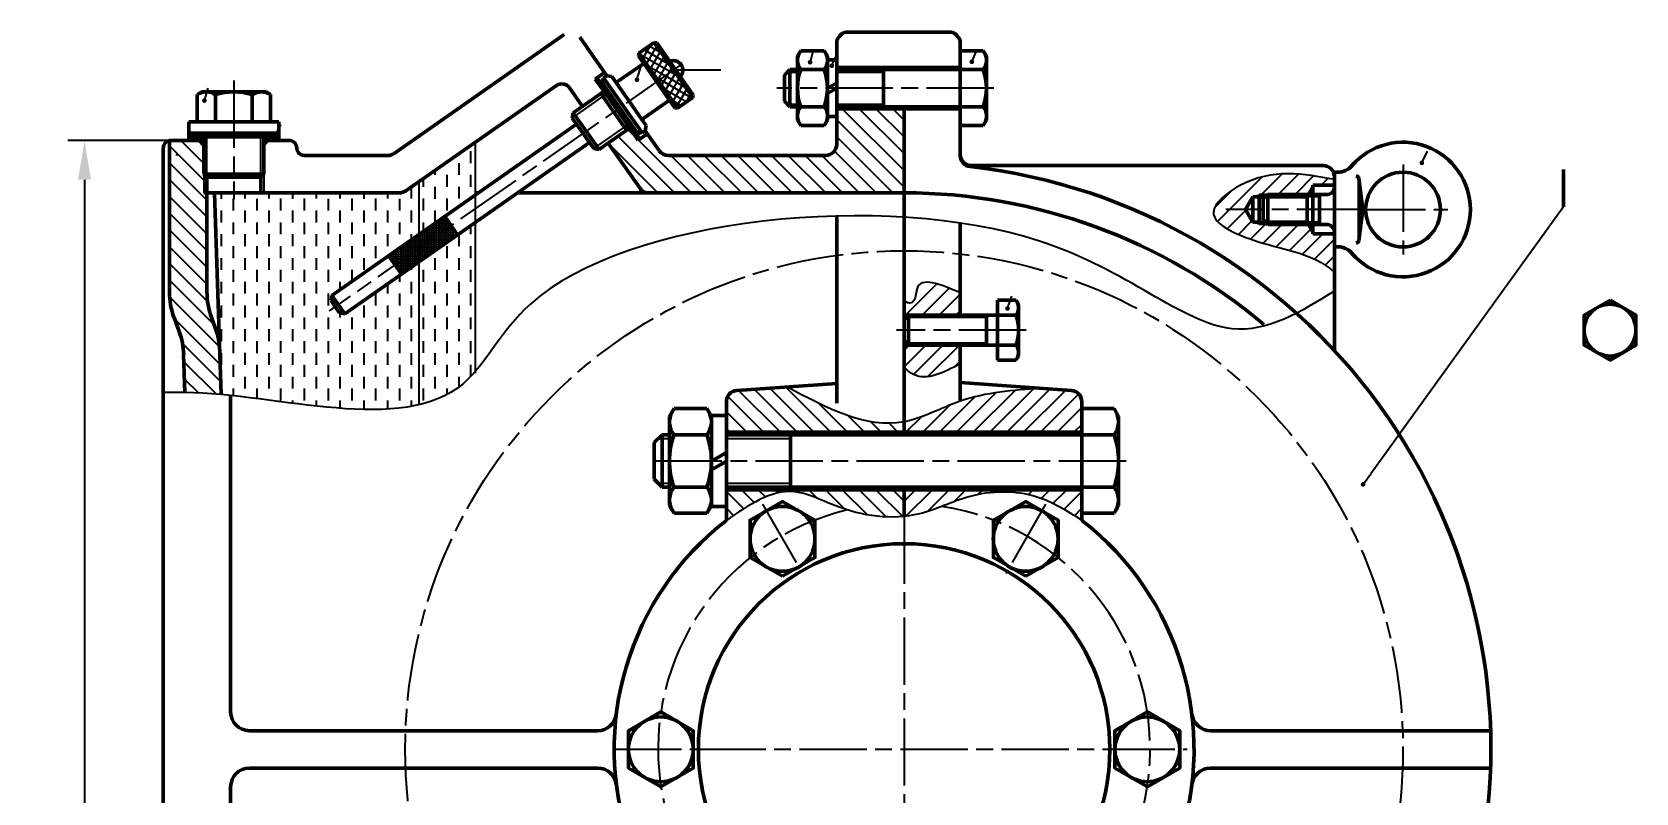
# Model space of a CAD drawing. Header units: millimetres. Extents: x -2161 to -582, y -4625 to -3434.
# Drawn here: x -1670.2 to -1527.3, y -4531.2 to -4463.4 of the extents above; entities that cross this region are included whole.
import ezdxf

# ---------------------------------------------------------------- set-up
doc = ezdxf.new("R2010")
doc.units = ezdxf.units.MM
doc.header["$LTSCALE"] = 0.5
doc.linetypes.add('AM_ISO08W050', pattern=[18, 12, -1.5, 3, -1.5])
for name, color, linetype, lineweight in [('AM_0', 7, 'Continuous', 50), ('AM_4', 3, 'Continuous', 25), ('AM_5', 3, 'Continuous', 25), ('AM_7', 4, 'AM_ISO08W050', 25), ('duong dam', 7, 'Continuous', 50), ('duong_dam', 7, 'Continuous', 50)]:
    doc.layers.add(name, color=color, linetype=linetype, lineweight=lineweight)
doc.styles.add('TCVN', font='tcvn+7284-2003i.ttf', dxfattribs={"width": 0.8, "height": 3.5})
doc.dimstyles.new('MyTemplate$0', dxfattribs={"dimtxt": 3.5, "dimasz": 3.5, "dimexe": 1.5, "dimexo": 0, "dimtad": 1, "dimtoh": 1, "dimdec": 0, "dimzin": 0, "dimtxsty": 'TCVN', "dimcen": 0, "dimclrd": 3, "dimclre": 3, "dimclrt": 1, "dimadec": 0, "dimazin": 0, "dimtfac": 1, "dimtdec": 0, "dimtofl": 0, "dimtmove": 0, "dimatfit": 3, "dimfxl": 1, "dimtfill": 1, "dimtolj": 1, "dimtzin": 0, "dimarcsym": 0})
pattern_1 = [(330, (-741.05346, -5788.10353), (0.26458333, 0.45827178), []), (60, (-741.05346, -5788.10353), (-0.45827178, 0.26458333), [])]
pattern_2 = [(45, (-741.0535, -5788.1035), (-0.7483547, 0.7483547), [])]

# ---------------------------------------------------------------- blocks, each defined once
blk = doc.blocks.new('*D34')
at = {"color": 3, "lineweight": -2, "transparency": 16777216}
for p, q in [((-1657.71, -4473.08), (-1667.01, -4473.08)), ((-1665.51, -4476.58), (-1665.51, -4601.6)), ((-1658.49, -4605.1), (-1667.01, -4605.1))]:
    blk.add_line(p, q, dxfattribs=at)
at = {"color": 3, "transparency": 16777216}
for points in [[(-1666.09, -4476.58), (-1664.93, -4476.58), (-1665.51, -4473.08)], [(-1666.09, -4601.6), (-1664.93, -4601.6), (-1665.51, -4605.1)]]:
    blk.add_solid(points, dxfattribs=at)
at = {"layer": 'Defpoints', "color": 0, "transparency": 16777216}
for p in [(-1657.71, -4473.08), (-1665.51, -4605.1), (-1658.49, -4605.1)]:
    blk.add_point(p, dxfattribs=at)
at = {"color": 1, "transparency": 16777216, "insert": (-1667.89, -4539.09), "char_height": 3.5, "attachment_point": 5, "rotation": 90, "style": 'TCVN', "bg_fill": 3, "box_fill_scale": 1.1, "bg_fill_color": 256, "bg_fill_true_color": 13158600, "bg_fill_transparency": 0}
blk.add_mtext('\\A1;132', dxfattribs=at)
blk = doc.blocks.new('Đệm vênh M10')
at = {"layer": 'AM_0', "lineweight": 50}
for p, q in [((-8238.14, -2574.81), (-8238.14, -2572.31)), ((-8223.04, -2574.81), (-8238.14, -2574.81)), ((-8230.59, -2574.81), (-8232.03, -2572.31)), ((-8230.59, -2572.31), (-8229.14, -2574.81)), ((-8223.04, -2574.81), (-8223.04, -2572.31))]:
    blk.add_line(p, q, dxfattribs=at)

msp = doc.modelspace()

# ---------------------------------------------------------------- hatches: boundary and pattern name
h = msp.add_hatch()
h.set_pattern_fill('ANSI31', color=4, scale=0.333333)
h.set_pattern_definition(pattern_2)
edge = h.paths.add_edge_path()
edge.add_spline(control_points=[(-1554.16, -4476.56), (-1556.91, -4476.05), (-1560.76, -4475.33), (-1566.43, -4479.87), (-1559.88, -4482.8), (-1556.36, -4483.02), (-1554.31, -4484.68), (-1554.16, -4484.81)], knot_values=[0, 0, 0, 0, 25.291246, 35.380512, 48.20083, 69.950496, 71.738504, 71.738504, 71.738504, 71.738504], degree=3, periodic=0)
edge.add_line((-1554.16, -4484.81), (-1554.16, -4481.39))
edge.add_line((-1554.16, -4481.39), (-1556.08, -4481.39))
edge.add_line((-1556.08, -4481.39), (-1556.08, -4481.23))
edge.add_line((-1556.08, -4481.23), (-1556.46, -4480.56))
edge.add_line((-1556.46, -4480.56), (-1560.09, -4480.56))
edge.add_line((-1560.09, -4480.56), (-1560.87, -4480.56))
edge.add_line((-1560.87, -4480.56), (-1560.87, -4480.36))
edge.add_line((-1560.87, -4480.36), (-1561.42, -4480.36))
edge.add_line((-1561.42, -4480.36), (-1562.08, -4479.23))
edge.add_line((-1562.08, -4479.23), (-1561.42, -4478.09))
edge.add_line((-1561.42, -4478.09), (-1560.87, -4478.09))
edge.add_line((-1560.87, -4478.09), (-1560.87, -4477.89))
edge.add_line((-1560.87, -4477.89), (-1556.46, -4477.89))
edge.add_line((-1556.46, -4477.89), (-1556.08, -4477.23))
edge.add_line((-1556.08, -4477.23), (-1556.08, -4477.06))
edge.add_line((-1556.08, -4477.06), (-1554.16, -4477.06))
edge.add_line((-1554.16, -4477.06), (-1554.16, -4476.56))
at = {"layer": 'AM_0'}
h = msp.add_hatch(color=4, dxfattribs=at)
h.dxf.hatch_style = 1
h.paths.add_polyline_path([(-1655.21, -4473.08), (-1654.87, -4473.08), (-1654.87, -4472.74), (-1654.87, -4472.43), (-1654.9, -4472.41), (-1656.21, -4472.41), (-1656.21, -4473.04), (-1656.18, -4473.08)])
h = msp.add_hatch(color=4, dxfattribs=at)
h.dxf.hatch_style = 1
h.paths.add_polyline_path([(-1649.54, -4472.41), (-1649.54, -4473.08), (-1648.2, -4473.08), (-1648.2, -4472.41)])
h.paths.add_polyline_path([(-1648.52, -4472.7), (-1648.57, -4472.65, -2.414214), (-1648.57, -4472.75)], flags=16)
at = {"layer": 'AM_4'}
h = msp.add_hatch(color=256, dxfattribs=at)
h.paths.add_polyline_path([(-1619.04, -4468.96), (-1618.77, -4468.77), (-1619.54, -4467.68), (-1619.81, -4467.87)])
h.paths.add_polyline_path([(-1616.86, -4471.5), (-1617.13, -4471.69), (-1616.37, -4472.79), (-1616.09, -4472.59)])
at = {"layer": 'AM_5'}
h = msp.add_hatch(color=256, dxfattribs=at)
edge = h.paths.add_edge_path(flags=0)
edge.add_arc((-1600.87, -4466.1), 0.208, -90, 270)
h = msp.add_hatch(color=256, dxfattribs=at)
edge = h.paths.add_edge_path(flags=0)
edge.add_arc((-1598.93, -4466.41), 0.208, -90, 270)
h = msp.add_hatch(color=256, dxfattribs=at)
edge = h.paths.add_edge_path(flags=0)
edge.add_arc((-1586.46, -4466.06), 0.208, -90, 270)
h = msp.add_hatch(color=256, dxfattribs=at)
edge = h.paths.add_edge_path(flags=0)
edge.add_arc((-1616.29, -4467.66), 0.208, -90, 270)
h = msp.add_hatch(color=256, dxfattribs=at)
edge = h.paths.add_edge_path(flags=0)
edge.add_arc((-1654.83, -4469.52), 0.208, -90, 270)
h = msp.add_hatch(color=256, dxfattribs=at)
edge = h.paths.add_edge_path(flags=0)
edge.add_arc((-1648.52, -4472.7), 0.208, -90, 270)
h = msp.add_hatch(color=256, dxfattribs=at)
edge = h.paths.add_edge_path(flags=0)
edge.add_arc((-1546.37, -4475.07), 0.208, -90, 270)
h = msp.add_hatch(color=256, dxfattribs=at)
edge = h.paths.add_edge_path(flags=0)
edge.add_arc((-1583.28, -4488.05), 0.208, -90, 270)
h = msp.add_hatch(color=256, dxfattribs=at)
edge = h.paths.add_edge_path(flags=0)
edge.add_arc((-1551.6, -4503.73), 0.208, -90, 270)
at = {"layer": 'AM_7'}
h = msp.add_hatch(dxfattribs=at)
h.set_pattern_fill('ANSI37', color=256, scale=0.166667, angle=-75)
h.set_pattern_definition(pattern_1)
h.paths.add_polyline_path([(-1613.04, -4466.79), (-1614.76, -4464.33), (-1616.12, -4465.29), (-1614.4, -4467.75)])
h = msp.add_hatch(dxfattribs=at)
h.set_pattern_fill('ANSI37', color=256, scale=0.166667, angle=-75)
h.set_pattern_definition(pattern_1)
h.paths.add_polyline_path([(-1615.43, -4464.8), (-1616.12, -4465.29), (-1615.74, -4465.84)])
h = msp.add_hatch(dxfattribs=at)
h.set_pattern_fill('ANSI37', color=256, scale=0.166667, angle=-75)
h.set_pattern_definition(pattern_1)
h.paths.add_polyline_path([(-1612.68, -4470.2), (-1611.32, -4469.25), (-1613.04, -4466.79), (-1614.4, -4467.75)])
h = msp.add_hatch(dxfattribs=at)
h.set_pattern_fill('ANSI31', color=256, scale=0.333333, angle=-90)
h.set_pattern_definition([(315, (-1592.4902, -4471.257), (0.748355, 0.748355), [])])
h.paths.add_polyline_path([(-1592.49, -4477.74), (-1592.49, -4470.24), (-1598.49, -4470.24), (-1598.49, -4470.93), (-1598.49, -4471.91), (-1598.49, -4473.41, -0.414214), (-1599.49, -4474.41), (-1613.49, -4474.41, -0.244698), (-1614.31, -4473.98), (-1615.36, -4472.48), (-1616.18, -4473.06), (-1616.94, -4471.97), (-1617.21, -4472.16), (-1618.85, -4473.3), (-1615.99, -4477.39, 0.244698), (-1615.31, -4477.74)])
h = msp.add_hatch(dxfattribs=at)
h.set_pattern_fill('ANSI31', color=256, scale=0.333333, angle=-90)
h.set_pattern_definition([(315, (-741.0535, -7211.937), (0.74835468, 0.74835468), [])])
edge = h.paths.add_edge_path()
edge.add_arc((-1651.27, -4486.57), 6.67, 180, 200)
edge.add_line((-1657.53, -4488.85), (-1657.07, -4490.11))
edge.add_arc((-1663.34, -4492.39), 6.67, 1.9092, 20, ccw=False)
edge.add_line((-1656.68, -4492.16), (-1656.56, -4495.55))
edge.add_spline(control_points=[(-1656.56, -4495.55), (-1655.51, -4495.56), (-1654.43, -4495.63), (-1653.34, -4495.73)], knot_values=[270.238673, 270.238673, 270.238673, 270.238673, 279.633953, 279.633953, 279.633953, 279.633953], degree=3, periodic=0)
edge.add_line((-1653.34, -4495.73), (-1653.47, -4491.83))
edge.add_arc((-1660.13, -4492.05), 6.67, 1.9092, 20)
edge.add_line((-1653.86, -4489.77), (-1654.2, -4488.85))
edge.add_arc((-1647.93, -4486.57), 6.67, 180, 200, ccw=False)
edge.add_line((-1654.6, -4486.57), (-1654.6, -4477.74))
edge.add_line((-1654.6, -4477.74), (-1654.87, -4477.74))
edge.add_line((-1654.87, -4477.74), (-1654.87, -4476.08))
edge.add_line((-1654.87, -4476.08), (-1654.87, -4473.41))
edge.add_line((-1654.87, -4473.41), (-1655.21, -4473.08))
edge.add_line((-1655.21, -4473.08), (-1656.21, -4473.08))
edge.add_line((-1656.21, -4473.08), (-1657.82, -4473.08))
edge.add_arc((-1657.82, -4473.74), 0.667, 90, 99.5931)
edge.add_line((-1657.93, -4473.08), (-1657.93, -4486.57))
h = msp.add_hatch(dxfattribs=at)
h.set_pattern_fill('DASH', color=256, scale=0.333333, angle=-90)
h.set_pattern_definition([(270, (-741.0535, -7211.937), (1.05833333, -1.05833333), [1.0583333, -1.0583333])])
edge = h.paths.add_edge_path()
edge.add_spline(control_points=[(-1640.45, -4497.06), (-1639.68, -4497.07), (-1638.93, -4497.06), (-1638.21, -4497)], knot_values=[228.287874, 228.287874, 228.287874, 228.287874, 234.953778, 234.953778, 234.953778, 234.953778], degree=3, periodic=0)
edge.add_spline(control_points=[(-1638.21, -4497), (-1637.77, -4496.97), (-1637.33, -4496.92), (-1636.91, -4496.86)], knot_values=[224.237197, 224.237197, 224.237197, 224.237197, 228.287874, 228.287874, 228.287874, 228.287874], degree=3, periodic=0)
edge.add_spline(control_points=[(-1636.91, -4496.86), (-1636.49, -4496.8), (-1636.08, -4496.72), (-1635.68, -4496.62)], knot_values=[220.199355, 220.199355, 220.199355, 220.199355, 224.237197, 224.237197, 224.237197, 224.237197], degree=3, periodic=0)
edge.add_spline(control_points=[(-1635.68, -4496.62), (-1635.44, -4496.57), (-1635.2, -4496.5), (-1634.97, -4496.43)], knot_values=[217.766993, 217.766993, 217.766993, 217.766993, 220.199355, 220.199355, 220.199355, 220.199355], degree=3, periodic=0)
edge.add_spline(control_points=[(-1634.97, -4496.43), (-1634.76, -4496.37), (-1634.55, -4496.3), (-1634.34, -4496.22)], knot_values=[215.53402, 215.53402, 215.53402, 215.53402, 217.766993, 217.766993, 217.766993, 217.766993], degree=3, periodic=0)
edge.add_spline(control_points=[(-1634.34, -4496.22), (-1634.15, -4496.15), (-1633.96, -4496.07), (-1633.78, -4495.99)], knot_values=[213.452083, 213.452083, 213.452083, 213.452083, 215.53402, 215.53402, 215.53402, 215.53402], degree=3, periodic=0)
edge.add_spline(control_points=[(-1633.78, -4495.99), (-1633.58, -4495.9), (-1633.38, -4495.81), (-1633.19, -4495.7)], knot_values=[211.220273, 211.220273, 211.220273, 211.220273, 213.452083, 213.452083, 213.452083, 213.452083], degree=3, periodic=0)
edge.add_spline(control_points=[(-1633.19, -4495.7), (-1633.02, -4495.61), (-1632.84, -4495.51), (-1632.67, -4495.4)], knot_values=[209.118597, 209.118597, 209.118597, 209.118597, 211.220273, 211.220273, 211.220273, 211.220273], degree=3, periodic=0)
edge.add_spline(control_points=[(-1632.67, -4495.4), (-1632.35, -4495.2), (-1632.02, -4494.95), (-1631.7, -4494.68), (-1631.68, -4494.66)], knot_values=[204.825958, 204.825958, 204.825958, 204.825958, 208.778893, 209.118597, 209.118597, 209.118597, 209.118597], degree=3, periodic=0)
edge.add_spline(control_points=[(-1631.68, -4494.66), (-1631.52, -4494.51), (-1631.36, -4494.36), (-1631.2, -4494.21)], knot_values=[202.583409, 202.583409, 202.583409, 202.583409, 204.825958, 204.825958, 204.825958, 204.825958], degree=3, periodic=0)
edge.add_spline(control_points=[(-1631.2, -4494.21), (-1631.03, -4494.03), (-1630.85, -4493.84), (-1630.69, -4493.64)], knot_values=[200.022357, 200.022357, 200.022357, 200.022357, 202.583409, 202.583409, 202.583409, 202.583409], degree=3, periodic=0)
edge.add_line((-1630.69, -4493.64), (-1630.69, -4480.37))
edge.add_line((-1630.69, -4480.37), (-1642.32, -4488.52))
edge.add_line((-1642.32, -4488.52), (-1642.79, -4488.44))
edge.add_line((-1642.79, -4488.44), (-1643.17, -4487.89))
edge.add_line((-1643.17, -4487.89), (-1643.55, -4487.34))
edge.add_line((-1643.55, -4487.34), (-1643.47, -4486.88))
edge.add_line((-1643.47, -4486.88), (-1635.69, -4481.43))
edge.add_line((-1635.69, -4481.43), (-1635.69, -4477.74))
edge.add_line((-1635.69, -4477.74), (-1653.93, -4477.74))
edge.add_line((-1653.93, -4477.74), (-1653.34, -4495.73))
edge.add_spline(control_points=[(-1653.34, -4495.73), (-1652.56, -4495.8), (-1651.77, -4495.89), (-1650.98, -4495.98)], knot_values=[263.835919, 263.835919, 263.835919, 263.835919, 270.338263, 270.338263, 270.338263, 270.338263], degree=3, periodic=0)
edge.add_line((-1652.49, -4495.81), (-1652.49, -4495.81))
edge.add_spline(control_points=[(-1653.34, -4495.73), (-1652.56, -4495.8), (-1651.77, -4495.89), (-1650.98, -4495.98)], knot_values=[263.835919, 263.835919, 263.835919, 263.835919, 270.338263, 270.338263, 270.338263, 270.338263], degree=3, periodic=0)
edge.add_spline(control_points=[(-1650.98, -4495.98), (-1648.54, -4496.28), (-1646.03, -4496.65), (-1643.61, -4496.87)], knot_values=[243.846869, 243.846869, 243.846869, 243.846869, 263.835919, 263.835919, 263.835919, 263.835919], degree=3, periodic=0)
edge.add_spline(control_points=[(-1643.61, -4496.87), (-1642.54, -4496.97), (-1641.48, -4497.04), (-1640.45, -4497.06)], knot_values=[234.953778, 234.953778, 234.953778, 234.953778, 243.846869, 243.846869, 243.846869, 243.846869], degree=3, periodic=0)
h.paths.add_polyline_path([(-1630.69, -4477.74), (-1630.69, -4473.23), (-1635.69, -4476.73), (-1635.69, -4477.74)])
h.paths.add_polyline_path([(-1630.69, -4477.93), (-1630.69, -4477.74), (-1635.69, -4477.74), (-1635.69, -4481.43)], flags=17)
h.paths.add_polyline_path([(-1635.69, -4477.74), (-1635.69, -4476.73), (-1636.87, -4477.56, -0.153915), (-1637.44, -4477.74)])
at = {"layer": 'AM_7', "lineweight": 25}
h = msp.add_hatch(dxfattribs=at)
h.set_pattern_fill('ANSI37', color=256, scale=0.066667, angle=-45)
h.set_pattern_definition([(360, (-739.63326, -7210.9426), (4e-17, 0.211666667), []), (90, (-739.63326, -7210.9426), (-0.211666667, 8e-17), [])])
h.paths.add_polyline_path([(-1632.27, -4481.48), (-1632.84, -4480.66), (-1637.27, -4483.76), (-1637.27, -4484.98)])
h.paths.add_polyline_path([(-1632.84, -4480.66), (-1633.42, -4479.84), (-1637.27, -4482.54), (-1637.27, -4483.76)])
h.paths.add_polyline_path([(-1637.84, -4484.16), (-1637.27, -4483.76), (-1637.27, -4482.54), (-1638.42, -4483.34)])
h.paths.add_polyline_path([(-1637.27, -4484.98), (-1637.27, -4483.76), (-1637.84, -4484.16)])
at = {"layer": 'AM_7'}
h = msp.add_hatch(dxfattribs=at)
h.set_pattern_fill('ANSI31', color=256, scale=0.333333)
h.set_pattern_definition(pattern_2)
edge = h.paths.add_edge_path()
edge.add_spline(control_points=[(-1587.49, -4486.65), (-1589.26, -4485.91), (-1591.21, -4485.09), (-1591.42, -4486.85), (-1591.68, -4487.78), (-1592.26, -4487.5), (-1592.49, -4487.39)], knot_values=[0, 0, 0, 0, 3.862736, 4.281165, 5.276862, 5.933853, 5.933853, 5.933853, 5.933853], degree=3, periodic=0)
edge.add_line((-1592.49, -4487.39), (-1592.49, -4488.65))
edge.add_line((-1592.49, -4488.65), (-1592.09, -4488.65))
edge.add_line((-1592.09, -4488.65), (-1587.49, -4488.65))
edge.add_line((-1587.49, -4488.65), (-1587.49, -4486.65))
h = msp.add_hatch(dxfattribs=at)
h.set_pattern_fill('ANSI31', color=256, scale=0.333333)
h.set_pattern_definition(pattern_2)
edge = h.paths.add_edge_path()
edge.add_spline(control_points=[(-1592.49, -4493.33), (-1592.21, -4493.56), (-1590.8, -4494.72), (-1588.96, -4493.76), (-1587.49, -4492.98)], knot_values=[0, 0, 0, 0, 3.140591, 15.906065, 15.906065, 15.906065, 15.906065], degree=3, periodic=0)
edge.add_line((-1587.49, -4492.98), (-1587.49, -4491.31))
edge.add_line((-1587.49, -4491.31), (-1592.09, -4491.31))
edge.add_line((-1592.09, -4491.31), (-1592.49, -4491.31))
edge.add_line((-1592.49, -4491.31), (-1592.49, -4493.33))
h = msp.add_hatch(dxfattribs=at)
h.set_pattern_fill('ANSI31', color=256, scale=0.333333, angle=-90)
h.set_pattern_definition([(315, (-741.0535, -5788.1035), (0.7483547, 0.7483547), [])])
edge = h.paths.add_edge_path()
edge.add_spline(control_points=[(-1592.49, -4498.15), (-1595.9, -4498.8), (-1599.42, -4496.92), (-1602.94, -4495.04)], knot_values=[37.676637, 37.676637, 37.676637, 37.676637, 70.390674, 70.390674, 70.390674, 70.390674], degree=3, periodic=0)
edge.add_line((-1602.94, -4495.04), (-1607.39, -4495.36))
edge.add_arc((-1607.32, -4496.35), 1, 94.0522, 180)
edge.add_line((-1608.32, -4496.35), (-1608.32, -4499.08))
edge.add_line((-1608.32, -4499.08), (-1592.49, -4499.08))
edge.add_line((-1592.49, -4499.08), (-1592.49, -4498.15))
h = msp.add_hatch(dxfattribs=at)
h.set_pattern_fill('ANSI31', color=256, scale=0.333333)
h.set_pattern_definition(pattern_2)
edge = h.paths.add_edge_path()
edge.add_line((-1576.66, -4499.08), (-1576.66, -4496.98))
edge.add_line((-1576.66, -4496.98), (-1576.66, -4496.35))
edge.add_arc((-1577.66, -4496.35), 1, 0, 85.9478)
edge.add_line((-1577.59, -4495.36), (-1580.35, -4495.16))
edge.add_spline(control_points=[(-1580.35, -4495.16), (-1582.77, -4495.34), (-1586.96, -4495.66), (-1590.83, -4497.83), (-1592.49, -4498.15)], knot_values=[0, 0, 0, 0, 21.704705, 37.676637, 37.676637, 37.676637, 37.676637], degree=3, periodic=0)
edge.add_line((-1592.49, -4498.15), (-1592.49, -4499.08))
edge.add_line((-1592.49, -4499.08), (-1576.66, -4499.08))
h = msp.add_hatch(dxfattribs=at)
h.set_pattern_fill('ANSI31', color=256, scale=0.333333, angle=-90)
h.set_pattern_definition([(315, (-1592.4902, -4505.2296), (0.748355, 0.748355), [])])
edge = h.paths.add_edge_path()
edge.add_line((-1608.32, -4504.21), (-1608.32, -4505.7))
edge.add_line((-1608.32, -4505.7), (-1608.32, -4506.94))
edge.add_spline(control_points=[(-1608.32, -4506.94), (-1606.34, -4505.58), (-1603.17, -4503.4), (-1598, -4506.15), (-1594.52, -4506.8), (-1592.49, -4506.59)], knot_values=[49.906174, 49.906174, 49.906174, 49.906174, 69.420873, 81.086041, 99.590234, 99.590234, 99.590234, 99.590234], degree=3, periodic=0)
edge.add_line((-1592.49, -4506.59), (-1592.49, -4504.21))
edge.add_line((-1592.49, -4504.21), (-1608.32, -4504.21))
h = msp.add_hatch(dxfattribs=at)
h.set_pattern_fill('ANSI31', color=256, scale=0.333333)
h.set_pattern_definition(pattern_2)
edge = h.paths.add_edge_path()
edge.add_line((-1592.49, -4504.21), (-1592.49, -4506.59))
edge.add_spline(control_points=[(-1592.49, -4506.59), (-1592.03, -4506.55), (-1590.06, -4506.22), (-1586.42, -4504.31), (-1580.97, -4504.22), (-1577.95, -4506.13), (-1576.66, -4506.94)], knot_values=[0, 0, 0, 0, 4.207843, 18.166003, 36.368163, 49.906174, 49.906174, 49.906174, 49.906174], degree=3, periodic=0)
edge.add_line((-1576.66, -4506.94), (-1576.66, -4504.21))
edge.add_line((-1576.66, -4504.21), (-1592.49, -4504.21))

# ---------------------------------------------------------------- linework, layer by layer
for p, q in [((-1601.99, -4466.6), (-1601.99, -4470.25)), ((-1617, -4469.56), (-1618.14, -4467.92)), ((-1621.97, -4470.6), (-1619.51, -4468.88)), ((-1619.32, -4469.15), (-1618.77, -4468.77)), ((-1656.21, -4472.41), (-1654.87, -4472.41)), ((-1654.6, -4472.41), (-1654.87, -4472.41)), ((-1654.6, -4472.41), (-1649.81, -4472.41)), ((-1649.81, -4472.41), (-1649.54, -4472.41)), ((-1648.2, -4472.41), (-1649.54, -4472.41)), ((-1649.54, -4472.41), (-1649.54, -4473.08)), ((-1621.09, -4472.43), (-1622.05, -4471.07)), ((-1621.09, -4472.43), (-1620.14, -4473.8)), ((-1617.41, -4471.88), (-1616.86, -4471.5)), ((-1654.87, -4476.08), (-1654.87, -4472.74)), ((-1649.54, -4473.08), (-1649.54, -4476.08))]:
    msp.add_line(p, q)
at = {"layer": 'AM_0'}
for p, q in [((-1637.92, -4474.23), (-1622.78, -4463.63)), ((-1618.99, -4467.3), (-1621.39, -4463.87)), ((-1588.49, -4463.41), (-1597.49, -4463.41)), ((-1616.12, -4465.29), (-1616.16, -4465.52)), ((-1616.12, -4465.29), (-1614.76, -4464.33)), ((-1616.12, -4465.29), (-1612.68, -4470.2)), ((-1614.53, -4464.37), (-1614.76, -4464.33)), ((-1611.32, -4469.25), (-1614.76, -4464.33)), ((-1614.53, -4464.37), (-1611.28, -4469.02)), ((-1601.99, -4465.57), (-1601.7, -4465.08)), ((-1601.7, -4465.08), (-1599.61, -4465.08)), ((-1599.32, -4465.57), (-1599.61, -4465.08)), ((-1599.32, -4465.57), (-1599.61, -4465.08)), ((-1598.49, -4473.41), (-1598.49, -4464.41)), ((-1598.49, -4464.91), (-1598.49, -4471.91)), ((-1587.49, -4474.41), (-1587.49, -4464.41)), ((-1587.49, -4465.08), (-1587.49, -4464.41)), ((-1587.49, -4471.74), (-1587.49, -4465.08)), ((-1587.49, -4465.08), (-1585.44, -4465.08)), ((-1585.44, -4465.08), (-1585.16, -4465.57)), ((-1618.14, -4467.92), (-1615.69, -4466.2)), ((-1612.91, -4470.16), (-1616.16, -4465.52)), ((-1615.69, -4466.2), (-1616.16, -4465.52)), ((-1602.66, -4466.74), (-1603.16, -4467.24)), ((-1601.99, -4466.74), (-1602.66, -4466.74)), ((-1602.66, -4466.74), (-1602.66, -4466.74)), ((-1602.66, -4466.74), (-1602.66, -4470.08)), ((-1601.99, -4471.25), (-1601.99, -4465.57)), ((-1599.61, -4466.74), (-1601.7, -4466.74)), ((-1599.61, -4466.74), (-1601.7, -4466.74)), ((-1599.61, -4466.74), (-1601.7, -4466.74)), ((-1598.49, -4466.58), (-1587.49, -4466.58)), ((-1592.49, -4466.74), (-1598.49, -4466.74)), ((-1594.32, -4470.08), (-1594.32, -4466.74)), ((-1587.49, -4466.74), (-1592.49, -4466.74)), ((-1585.44, -4466.74), (-1587.49, -4466.74)), ((-1585.16, -4465.57), (-1585.16, -4471.25)), ((-1636.87, -4477.56), (-1623.46, -4468.17)), ((-1620, -4467.6), (-1619.18, -4467.02)), ((-1620, -4467.6), (-1619.04, -4468.96)), ((-1619.54, -4467.68), (-1619.81, -4467.87)), ((-1619.35, -4467.95), (-1619.54, -4467.68)), ((-1619.26, -4467.49), (-1619.35, -4467.95)), ((-1619.35, -4467.95), (-1616.29, -4472.32)), ((-1618.99, -4467.3), (-1619.26, -4467.49)), ((-1615.82, -4472.4), (-1619.26, -4467.49)), ((-1618.53, -4467.38), (-1618.99, -4467.3)), ((-1617, -4469.56), (-1618.53, -4467.38)), ((-1603.16, -4467.24), (-1603.16, -4469.58)), ((-1655.48, -4468.98), (-1655.07, -4468.74)), ((-1655.48, -4468.98), (-1655.48, -4471.41)), ((-1655.07, -4468.74), (-1649.34, -4468.74)), ((-1653.84, -4468.98), (-1653.84, -4471.41)), ((-1652.49, -4468.75), (-1652.49, -4468.74)), ((-1650.57, -4468.98), (-1650.57, -4471.41)), ((-1648.93, -4468.98), (-1649.34, -4468.74)), ((-1648.93, -4468.98), (-1648.93, -4471.41)), ((-1621.15, -4470.03), (-1622.3, -4468.38)), ((-1621.42, -4470.22), (-1619.51, -4468.88)), ((-1619.51, -4468.88), (-1619.24, -4468.69)), ((-1619.51, -4468.88), (-1617.21, -4472.16)), ((-1619.32, -4469.15), (-1618.77, -4468.77)), ((-1617.13, -4471.69), (-1619.04, -4468.96)), ((-1617, -4469.56), (-1615.85, -4471.2)), ((-1615.85, -4471.2), (-1613.39, -4469.48)), ((-1612.91, -4470.16), (-1613.39, -4469.48)), ((-1611.32, -4469.25), (-1612.68, -4470.2)), ((-1611.28, -4469.02), (-1611.32, -4469.25)), ((-1602.66, -4470.08), (-1603.16, -4469.58)), ((-1622.05, -4471.07), (-1621.97, -4470.6)), ((-1621.42, -4470.22), (-1621.97, -4470.6)), ((-1621.97, -4470.6), (-1619.67, -4473.88)), ((-1621.15, -4470.03), (-1621.15, -4470.03)), ((-1612.68, -4470.2), (-1612.91, -4470.16)), ((-1602.66, -4470.08), (-1601.99, -4470.08)), ((-1602.66, -4470.08), (-1601.99, -4470.08)), ((-1601.7, -4470.08), (-1599.61, -4470.08)), ((-1601.7, -4470.08), (-1599.61, -4470.08)), ((-1599.61, -4470.08), (-1601.7, -4470.08)), ((-1598.49, -4470.08), (-1587.49, -4470.08)), ((-1598.49, -4470.08), (-1594.32, -4470.08)), ((-1598.49, -4470.24), (-1587.49, -4470.24)), ((-1592.49, -4499.08), (-1592.49, -4470.24)), ((-1585.44, -4470.08), (-1587.49, -4470.08)), ((-1656.21, -4471.41), (-1656.21, -4472.41)), ((-1656.21, -4471.41), (-1648.2, -4471.41)), ((-1656.21, -4472.41), (-1656.21, -4473.08)), ((-1656.21, -4472.41), (-1648.2, -4472.41)), ((-1654.87, -4472.74), (-1654.87, -4472.41)), ((-1654.43, -4472.74), (-1654.43, -4472.41)), ((-1649.98, -4472.74), (-1649.98, -4472.41)), ((-1649.54, -4472.74), (-1649.54, -4472.41)), ((-1648.2, -4471.41), (-1648.2, -4472.41)), ((-1648.2, -4472.41), (-1648.2, -4473.08)), ((-1643.47, -4486.88), (-1621.67, -4471.61)), ((-1621.67, -4471.61), (-1622.05, -4471.07)), ((-1620.52, -4473.25), (-1621.67, -4471.61)), ((-1619.13, -4473.5), (-1617.08, -4472.06)), ((-1617.41, -4471.88), (-1616.86, -4471.5)), ((-1617.21, -4472.16), (-1616.94, -4471.97)), ((-1616.18, -4473.06), (-1617.13, -4471.69)), ((-1615.82, -4472.4), (-1616.29, -4472.32)), ((-1616.29, -4472.32), (-1616.09, -4472.59)), ((-1616.18, -4473.06), (-1615.36, -4472.48)), ((-1615.47, -4471.75), (-1615.85, -4471.2)), ((-1615.82, -4472.4), (-1615.55, -4472.21)), ((-1615.47, -4471.75), (-1615.55, -4472.21)), ((-1614.31, -4473.98), (-1615.55, -4472.21)), ((-1601.99, -4471.25), (-1601.7, -4471.74)), ((-1599.61, -4471.74), (-1601.7, -4471.74)), ((-1599.32, -4471.25), (-1599.61, -4471.74)), ((-1585.44, -4471.74), (-1587.49, -4471.74)), ((-1585.44, -4471.74), (-1585.16, -4471.25)), ((-1658.49, -4605.1), (-1658.49, -4473.74)), ((-1657.93, -4473.08), (-1657.93, -4486.57)), ((-1657.82, -4473.08), (-1654.87, -4473.08)), ((-1656.27, -4473.08), (-1654.87, -4473.08)), ((-1656.21, -4473.08), (-1655.21, -4473.08)), ((-1654.87, -4473.41), (-1655.21, -4473.08)), ((-1654.87, -4472.74), (-1654.87, -4476.08)), ((-1654.87, -4472.74), (-1649.54, -4472.74)), ((-1654.87, -4473.41), (-1654.87, -4476.08)), ((-1649.54, -4472.74), (-1649.54, -4476.08)), ((-1649.54, -4473.08), (-1647.27, -4473.08)), ((-1648.2, -4473.08), (-1649.54, -4473.08)), ((-1649.21, -4473.08), (-1649.54, -4473.41)), ((-1649.54, -4473.41), (-1649.54, -4476.08)), ((-1648.2, -4473.08), (-1649.21, -4473.08)), ((-1646.6, -4473.74), (-1646.6, -4473.74)), ((-1642.32, -4488.52), (-1620.52, -4473.25)), ((-1620.14, -4473.8), (-1620.52, -4473.25)), ((-1620.14, -4473.8), (-1619.67, -4473.88)), ((-1619.13, -4473.5), (-1619.67, -4473.88)), ((-1615.99, -4477.39), (-1618.85, -4473.3)), ((-1618.54, -4473.08), (-1618.54, -4473.08)), ((-1616.37, -4472.79), (-1616.09, -4472.59)), ((-1638.49, -4474.41), (-1645.93, -4474.41)), ((-1599.49, -4474.41), (-1613.49, -4474.41)), ((-1586.49, -4475.31), (-1555.16, -4475.31)), ((-1654.87, -4476.08), (-1654.6, -4476.35)), ((-1649.54, -4476.08), (-1654.87, -4476.08)), ((-1654.6, -4476.35), (-1654.6, -4477.74)), ((-1654.6, -4476.35), (-1649.81, -4476.35)), ((-1649.54, -4476.08), (-1649.81, -4476.35)), ((-1649.81, -4476.35), (-1649.81, -4477.74)), ((-1554.16, -4477.23), (-1554.16, -4475.89)), ((-1554.16, -4475.89), (-1553.85, -4475.89)), ((-1554.16, -4476.31), (-1554.16, -4491.81)), ((-1551.63, -4479.23), (-1551.99, -4476.47)), ((-1551.96, -4476.69), (-1551.96, -4481.76)), ((-1533.75, -4478.98), (-1533.75, -4475.65)), ((-1637.44, -4477.74), (-1654.87, -4477.74)), ((-1654.6, -4477.74), (-1654.6, -4486.57)), ((-1653.33, -4495.73), (-1653.93, -4477.74)), ((-1642.52, -4477.74), (-1649.54, -4477.74)), ((-1630.69, -4477.93), (-1633.42, -4479.84)), ((-1630.42, -4477.74), (-1630.69, -4477.74)), ((-1630.42, -4477.74), (-1630.55, -4477.74)), ((-1615.31, -4477.74), (-1626.93, -4477.74)), ((-1592.49, -4477.74), (-1615.31, -4477.74)), ((-1556.58, -4478.09), (-1561.42, -4478.09)), ((-1554.82, -4477.89), (-1560.09, -4477.89)), ((-1560.09, -4477.89), (-1560.09, -4480.56)), ((-1556.08, -4477.23), (-1556.58, -4478.09)), ((-1556.58, -4478.09), (-1556.58, -4480.36)), ((-1554.16, -4477.06), (-1556.08, -4477.06)), ((-1556.08, -4477.23), (-1556.08, -4477.06)), ((-1556.08, -4481.39), (-1556.08, -4477.23)), ((-1555.49, -4477.89), (-1555.49, -4480.56)), ((-1554.16, -4481.39), (-1554.16, -4477.06)), ((-1554.16, -4479.23), (-1554.16, -4477.23)), ((-1560.49, -4478.29), (-1560.49, -4480.16)), ((-1554.16, -4479.23), (-1554.16, -4481.23)), ((-1551.63, -4479.23), (-1551.99, -4481.99)), ((-1633.42, -4479.84), (-1632.27, -4481.48)), ((-1598.49, -4494.73), (-1598.49, -4479.81)), ((-1587.49, -4488.65), (-1587.49, -4480.44)), ((-1556.58, -4480.36), (-1561.42, -4480.36)), ((-1554.82, -4480.56), (-1560.09, -4480.56)), ((-1556.08, -4481.23), (-1556.58, -4480.36)), ((-1556.08, -4481.39), (-1554.16, -4481.39)), ((-1554.16, -4481.23), (-1554.16, -4482.56)), ((-1638.42, -4483.34), (-1637.27, -4484.98)), ((-1554.16, -4482.56), (-1553.85, -4482.56)), ((-1643.55, -4487.34), (-1643.47, -4486.88)), ((-1643.17, -4487.89), (-1643.55, -4487.34)), ((-1643.47, -4486.88), (-1642.32, -4488.52)), ((-1643.17, -4487.89), (-1642.79, -4488.44)), ((-1582.52, -4487.31), (-1584.16, -4487.31)), ((-1584.16, -4487.31), (-1584.16, -4489.98)), ((-1582.52, -4487.31), (-1582.29, -4487.71)), ((-1582.29, -4489.98), (-1582.29, -4487.71)), ((-1657.53, -4488.85), (-1657.07, -4490.11)), ((-1654.2, -4488.85), (-1653.86, -4489.77)), ((-1642.32, -4488.52), (-1642.79, -4488.44)), ((-1592.09, -4488.65), (-1592.49, -4489.05)), ((-1592.09, -4488.65), (-1592.49, -4488.65)), ((-1592.49, -4489.05), (-1592.49, -4490.91)), ((-1584.16, -4488.65), (-1592.09, -4488.65)), ((-1592.09, -4488.65), (-1592.09, -4491.31)), ((-1585.16, -4488.65), (-1585.16, -4491.31)), ((-1582.52, -4488.65), (-1584.16, -4488.65)), ((-1584.16, -4491.31), (-1584.16, -4488.65)), ((-1592.09, -4491.31), (-1592.49, -4490.91)), ((-1584.16, -4492.65), (-1584.16, -4489.98)), ((-1582.29, -4489.98), (-1582.29, -4492.25)), ((-1656.56, -4495.55), (-1656.68, -4492.16)), ((-1592.09, -4491.31), (-1592.49, -4491.31)), ((-1592.09, -4491.31), (-1584.16, -4491.31)), ((-1587.49, -4494.65), (-1587.49, -4491.31)), ((-1582.52, -4491.31), (-1584.16, -4491.31)), ((-1582.52, -4492.65), (-1582.29, -4492.25)), ((-1582.52, -4492.65), (-1584.16, -4492.65)), ((-1598.49, -4494.73), (-1607.39, -4495.36)), ((-1598.49, -4494.73), (-1598.49, -4496.5)), ((-1577.59, -4495.36), (-1587.49, -4494.65)), ((-1587.49, -4494.65), (-1587.49, -4496.32)), ((-1652.49, -4524.02), (-1652.49, -4495.81)), ((-1608.32, -4496.35), (-1608.32, -4506.94)), ((-1576.66, -4506.94), (-1576.66, -4496.35)), ((-1612.99, -4496.98), (-1613.39, -4497.67)), ((-1613.39, -4497.67), (-1613.39, -4505.62)), ((-1610.06, -4496.98), (-1612.99, -4496.98)), ((-1612.31, -4496.98), (-1610.06, -4496.98)), ((-1610.06, -4496.98), (-1609.66, -4497.67)), ((-1609.66, -4505.62), (-1609.66, -4497.67)), ((-1609.66, -4505.62), (-1609.66, -4497.67)), ((-1573.79, -4496.98), (-1576.66, -4496.98)), ((-1576.66, -4496.98), (-1576.66, -4501.65)), ((-1573.79, -4496.98), (-1573.39, -4497.67)), ((-1573.39, -4501.65), (-1573.39, -4497.67)), ((-1614.06, -4499.31), (-1614.76, -4500.01)), ((-1613.39, -4499.31), (-1614.06, -4499.31)), ((-1614.06, -4499.31), (-1614.06, -4503.98)), ((-1610.06, -4499.31), (-1612.99, -4499.31)), ((-1612.99, -4499.31), (-1610.06, -4499.31)), ((-1576.66, -4499.08), (-1608.32, -4499.08)), ((-1608.32, -4499.15), (-1608.32, -4499.15)), ((-1576.66, -4499.31), (-1608.32, -4499.31)), ((-1602.62, -4499.31), (-1602.62, -4503.98)), ((-1573.79, -4499.31), (-1576.66, -4499.31)), ((-1576.66, -4503.98), (-1576.66, -4499.31)), ((-1614.76, -4500.01), (-1614.76, -4503.28)), ((-1576.66, -4506.31), (-1576.66, -4501.65)), ((-1573.39, -4501.65), (-1573.39, -4505.62)), ((-1614.06, -4503.98), (-1614.76, -4503.28)), ((-1614.06, -4503.98), (-1613.39, -4503.98)), ((-1613.39, -4503.98), (-1614.06, -4503.98)), ((-1612.99, -4503.98), (-1610.06, -4503.98)), ((-1612.99, -4503.98), (-1610.06, -4503.98)), ((-1608.32, -4503.98), (-1576.66, -4503.98)), ((-1608.32, -4504.15), (-1608.32, -4504.15)), ((-1576.66, -4504.21), (-1608.32, -4504.21)), ((-1592.49, -4506.59), (-1592.49, -4504.21)), ((-1573.79, -4503.98), (-1576.66, -4503.98)), ((-1612.99, -4506.31), (-1613.39, -4505.62)), ((-1612.99, -4506.31), (-1610.06, -4506.31)), ((-1610.06, -4506.31), (-1609.66, -4505.62)), ((-1573.79, -4506.31), (-1576.66, -4506.31)), ((-1573.79, -4506.31), (-1573.39, -4505.62)), ((-1619.79, -4525.69), (-1650.82, -4525.69)), ((-1565.19, -4525.69), (-1540.24, -4525.69)), ((-1619.79, -4529.02), (-1650.82, -4529.02)), ((-1565.19, -4529.02), (-1540.24, -4529.02))]:
    msp.add_line(p, q, dxfattribs=at)
at = {"layer": 'AM_0', "lineweight": 50}
for p, q in [((-1599.32, -4465.57), (-1599.32, -4465.89)), ((-1599.32, -4471.25), (-1599.32, -4470.93)), ((-1560.09, -4477.89), (-1560.49, -4478.29)), ((-1560.09, -4480.56), (-1560.49, -4480.16)), ((-1609.66, -4497.6), (-1608.32, -4497.6)), ((-1609.66, -4501.65), (-1608.32, -4500.88)), ((-1608.32, -4501.65), (-1609.66, -4502.42)), ((-1609.66, -4505.7), (-1608.32, -4505.7)), ((-1652.49, -4577.35), (-1652.49, -4530.69))]:
    msp.add_line(p, q, dxfattribs=at)
at = {"layer": 'AM_0', "lineweight": 25}
for p, q in [((-1598.49, -4465.89), (-1598.49, -4470.93)), ((-1592.49, -4490.87), (-1592.49, -4489.09)), ((-1609.66, -4505.7), (-1609.66, -4497.6)), ((-1608.32, -4497.6), (-1608.32, -4505.7))]:
    msp.add_line(p, q, dxfattribs=at)
at = {"layer": 'AM_0', "linetype": 'Continuous', "lineweight": 25}
for p, q in [((-1654.9, -4472.41), (-1654.87, -4472.43)), ((-1656.21, -4473.04), (-1656.18, -4473.08))]:
    msp.add_line(p, q, dxfattribs=at)
at = {"layer": 'AM_0'}
for points in [[(-1529.6, -4487.31), (-1531.91, -4488.65), (-1531.91, -4491.31), (-1529.6, -4492.65), (-1527.29, -4491.31), (-1527.29, -4488.65)], [(-1603.32, -4511.92), (-1600.44, -4510.26), (-1600.44, -4506.92), (-1603.32, -4505.26), (-1606.21, -4506.92), (-1606.21, -4510.26)], [(-1581.66, -4511.92), (-1578.77, -4510.26), (-1578.77, -4506.92), (-1581.66, -4505.26), (-1584.54, -4506.92), (-1584.54, -4510.26)], [(-1614.16, -4530.69), (-1611.27, -4529.02), (-1611.27, -4525.69), (-1614.16, -4524.02), (-1617.04, -4525.69), (-1617.04, -4529.02)], [(-1570.82, -4530.69), (-1567.94, -4529.02), (-1567.94, -4525.69), (-1570.82, -4524.02), (-1573.71, -4525.69), (-1573.71, -4529.02)]]:
    msp.add_lwpolyline(points, close=True, dxfattribs=at)
for centre, radius in [((-1548.04, -4479.23), 3.33), ((-1529.6, -4489.98), 2.31), ((-1603.32, -4508.59), 2.89), ((-1581.66, -4508.59), 2.89), ((-1592.49, -4527.35), 18.33), ((-1614.16, -4527.35), 2.89), ((-1570.82, -4527.35), 2.89)]:
    msp.add_circle(centre, radius, dxfattribs=at)
for centre, radius, start, end in [((-1597.49, -4464.41), 1, 90, 180), ((-1588.49, -4464.41), 1, 0, 90), ((-1600.67, -4465.92), 1.32, 150, 218.4982), ((-1600.64, -4465.92), 1.32, 321.5018, 30), ((-1586.47, -4465.92), 1.32, 321.5018, 30), ((-1613.04, -4466.79), 0.833, 316.537, 113.463), ((-1596.99, -4468.41), 5, 160.5288, 199.4712), ((-1604.32, -4468.41), 5, 340.5288, 19.4712), ((-1590.16, -4468.41), 5, 340.5288, 19.4712), ((-1622.98, -4468.86), 0.833, 35, 125), ((-1654.66, -4470.29), 1.55, 58.1553, 121.8447), ((-1652.21, -4474.59), 5.85, 73.7642, 106.2358), ((-1649.75, -4470.29), 1.55, 58.1553, 121.8447), ((-1600.67, -4470.89), 1.32, 141.5018, 210), ((-1600.64, -4470.89), 1.32, 330, 38.4982), ((-1586.47, -4470.89), 1.32, 330, 38.4982), ((-1657.82, -4473.74), 0.667, 90, 180), ((-1647.27, -4473.74), 0.667, 0, 90), ((-1645.93, -4473.74), 0.667, 180, 270), ((-1599.49, -4473.41), 1, 270, 0), ((-1548.04, -4479.23), 6, 220.7057, 139.2943), ((-1657.27, -4474.41), 0.000333, 90, 180), ((-1638.49, -4473.41), 1, 270, 305), ((-1613.49, -4473.41), 1, 215, 270), ((-1586.49, -4474.31), 1, 180, 270), ((-1586.49, -4474.41), 1, 180, 263.5338), ((-1555.16, -4476.31), 1, 0, 90), ((-1553.85, -4474.23), 1.67, 270, 319.2943), ((-1552.23, -4476.47), 0.24, 0, 90), ((-1637.44, -4476.74), 1, 270, 305), ((-1615.31, -4476.91), 0.833, 215, 270), ((-1592.49, -4527.35), 49.61, 49.7712, 90), ((-1554.82, -4477.23), 0.667, 270, 0), ((-1554.82, -4481.23), 0.667, 0, 90), ((-1552.23, -4481.99), 0.24, 270, 0), ((-1553.85, -4484.23), 1.67, 40.7057, 90), ((-1651.27, -4486.57), 6.67, 180, 200), ((-1647.93, -4486.57), 6.67, 180, 200), ((-1583.34, -4487.99), 1.05, 321.5018, 30), ((-1586.29, -4489.98), 4, 0, 19.4712), ((-1663.34, -4492.39), 6.67, 1.9092, 20), ((-1660.13, -4492.05), 6.67, 1.9092, 20), ((-1586.29, -4489.98), 4, 340.5288, 0), ((-1583.34, -4491.97), 1.05, 330, 38.4982), ((-1607.32, -4496.35), 1, 94.0522, 180), ((-1577.66, -4496.35), 1, 0, 85.9478), ((-1611.55, -4498.17), 1.84, 150, 218.4982), ((-1611.5, -4498.17), 1.84, 321.5018, 30), ((-1575.23, -4498.17), 1.84, 321.5018, 30), ((-1606.39, -4501.65), 7, 160.5288, 199.4712), ((-1616.66, -4501.65), 7, 340.5288, 19.4712), ((-1580.39, -4501.65), 7, 0, 19.4712), ((-1580.39, -4501.65), 7, 340.5288, 0), ((-1611.55, -4505.13), 1.84, 141.5018, 210), ((-1611.5, -4505.13), 1.84, 330, 38.4982), ((-1575.23, -4505.13), 1.84, 330, 38.4982), ((-1592.49, -4527.35), 25.83, 127.7997, 52.2003), ((-1650.82, -4524.02), 1.67, 180, 270), ((-1619.79, -4524.02), 1.67, 270, 353.0379), ((-1565.19, -4524.02), 1.67, 186.9621, 270), ((-1650.82, -4530.69), 1.67, 90, 180), ((-1619.79, -4530.69), 1.67, 6.9621, 90), ((-1565.19, -4530.69), 1.67, 90, 173.0379)]:
    msp.add_arc(centre, radius, start, end, dxfattribs=at)
at = {"layer": 'AM_0', "lineweight": 50}
msp.add_arc((-1592.49, -4527.35), 52.28, 348.2213, 83.5338, dxfattribs=at)
at = {"layer": 'AM_4'}
for p, q in [((-1602.91, -4466.99), (-1601.99, -4466.99)), ((-1598.49, -4466.99), (-1594.32, -4466.99)), ((-1622.05, -4471.07), (-1619.32, -4469.15)), ((-1602.91, -4469.83), (-1601.99, -4469.83)), ((-1598.49, -4469.83), (-1594.32, -4469.83)), ((-1620.14, -4473.8), (-1617.41, -4471.88)), ((-1654.6, -4476.35), (-1654.6, -4472.74)), ((-1649.81, -4476.35), (-1649.81, -4472.74)), ((-1654.87, -4476.08), (-1654.87, -4477.74)), ((-1649.54, -4476.08), (-1649.54, -4477.74)), ((-1556.46, -4477.89), (-1560.87, -4477.89)), ((-1555.49, -4478.09), (-1560.49, -4478.09)), ((-1556.46, -4480.56), (-1560.87, -4480.56)), ((-1555.49, -4480.36), (-1560.49, -4480.36)), ((-1585.16, -4488.85), (-1592.29, -4488.85)), ((-1592.29, -4491.11), (-1585.16, -4491.11)), ((-1613.39, -4499.66), (-1614.41, -4499.66)), ((-1602.62, -4499.66), (-1608.32, -4499.66)), ((-1614.41, -4503.63), (-1613.39, -4503.63)), ((-1608.32, -4503.63), (-1602.62, -4503.63))]:
    msp.add_line(p, q, dxfattribs=at)
at = {"layer": 'AM_4', "lineweight": 25}
for p, q in [((-1630.69, -4493.82), (-1630.69, -4473.23)), ((-1635.69, -4496.54), (-1635.69, -4476.73))]:
    msp.add_line(p, q, dxfattribs=at)
at = {"layer": 'AM_4'}
for points in [[(-1554.16, -4476.56), (-1562.57, -4477.09), (-1564.93, -4479.49), (-1561.43, -4481.93), (-1554.62, -4484.44), (-1554.16, -4484.81)], [(-1580.35, -4495.16), (-1587.49, -4496.32), (-1592.49, -4498.15), (-1602.94, -4495.04)], [(-1576.66, -4506.94), (-1580.66, -4504.86), (-1586.73, -4504.84), (-1591.13, -4506.36), (-1598.66, -4505.62), (-1602.34, -4504.38), (-1608.32, -4506.94)]]:
    msp.add_spline(points, degree=3, dxfattribs=at)
msp.add_open_spline([(-1554.16, -4486.5), (-1557.13, -4488.34), (-1564.32, -4492.79), (-1580.95, -4476.24), (-1624.33, -4480.62), (-1633.13, -4500.82), (-1648.56, -4495.51), (-1657.06, -4495.55), (-1657.3, -4495.55), (-1657.7, -4495.55), (-1658.09, -4495.55), (-1658.49, -4495.55)], degree=3, knots=[0, 0, 0, 0, 36.267428, 87.758573, 177.430253, 205.165662, 279.633953, 281.855177, 281.855177, 281.855177, 285.424929, 285.424929, 285.424929, 285.424929], dxfattribs=at)
at = {"layer": 'AM_4', "lineweight": 25}
for points in [[(-1587.49, -4486.65), (-1591.33, -4486.26), (-1591.41, -4486.67), (-1591.86, -4487.56), (-1592.49, -4487.39)], [(-1587.49, -4492.98), (-1591.64, -4493.94), (-1592.49, -4493.33)]]:
    msp.add_spline(points, degree=3, dxfattribs=at)
at = {"layer": 'AM_5'}
for p, q in [((-1600.81, -4465.9), (-1600.56, -4464.98)), ((-1586.38, -4465.87), (-1586, -4464.99)), ((-1616.23, -4467.46), (-1615.95, -4466.54)), ((-1598.85, -4466.22), (-1598.44, -4465.35)), ((-1654.77, -4469.32), (-1654.49, -4468.41)), ((-1648.43, -4472.51), (-1648.02, -4471.64)), ((-1546.28, -4474.88), (-1545.85, -4474.03)), ((-1533.75, -4478.98), (-1550.92, -4502.78)), ((-1583.21, -4487.86), (-1582.89, -4486.95)), ((-1551.48, -4503.56), (-1550.92, -4502.78))]:
    msp.add_line(p, q, dxfattribs=at)
at = {"layer": 'AM_7'}
for p, q in [((-1612.35, -4466.31), (-1643.72, -4488.27)), ((-1652.21, -4467.74), (-1652.21, -4478.32)), ((-1613.04, -4466.79), (-1608.81, -4466.79)), ((-1584.49, -4468.41), (-1603.82, -4468.41)), ((-1548.04, -4475.23), (-1548.04, -4483.23)), ((-1551.49, -4479.23), (-1563.82, -4479.23)), ((-1552.04, -4479.23), (-1544.04, -4479.23)), ((-1581.62, -4489.98), (-1593.16, -4489.98)), ((-1572.72, -4501.65), (-1615.42, -4501.65)), ((-1605.1, -4505.51), (-1601.66, -4511.48)), ((-1592.49, -4506.59), (-1592.49, -4553.19)), ((-1579.88, -4505.51), (-1583.43, -4511.67)), ((-1618.32, -4527.35), (-1610.6, -4527.35)), ((-1610.82, -4527.35), (-1574.16, -4527.35)), ((-1574.38, -4527.35), (-1567.27, -4527.35)), ((-1574.16, -4527.35), (-1570.82, -4527.35))]:
    msp.add_line(p, q, dxfattribs=at)
msp.add_circle((-1592.49, -4527.35), 44.44, dxfattribs=at)
msp.add_arc((-1592.49, -4527.35), 21.92, 103.2655, 81.1504, dxfattribs=at)
at = {"layer": 'duong dam'}
for p in [(-1561.42, -4478.09), (-1561.42, -4480.36)]:
    msp.add_line(p, (-1562.08, -4479.23), dxfattribs=at)
at = {"layer": 'duong_dam'}
for p, q in [((-1560.87, -4478.09), (-1561.42, -4478.09)), ((-1561.42, -4478.09), (-1561.42, -4480.36)), ((-1560.87, -4480.56), (-1560.87, -4477.89)), ((-1560.29, -4478.09), (-1560.87, -4478.09)), ((-1561.42, -4480.36), (-1560.58, -4480.36)), ((-1560.29, -4480.36), (-1560.87, -4480.36))]:
    msp.add_line(p, q, dxfattribs=at)

# ---------------------------------------------------------------- block references
at = {"layer": 'AM_0', "xscale": 0.3333333333333333, "yscale": 0.3333333333333333, "zscale": 0.3333333333333333, "rotation": 270}
msp.add_blockref('Đệm vênh M10', (-741.05, -7211.94), dxfattribs=at)

# ---------------------------------------------------------------- next in the draw order: dimensions: what is measured, and where the dimension line sits
dim = msp.add_linear_dim(base=(-1665.51, -4605.1), p1=(-1657.71, -4473.08), p2=(-1658.49, -4605.1), angle=270, dimstyle='MyTemplate$0', override={"dimtol": 0, "dimlim": 0, "dimtp": 0.1, "dimtm": 0.1, "dimtfac": 0.71, "dimtdec": 4, "dimtolj": 1, "dimtzin": 7})
dim.commit()
dim.dimension.update_dxf_attribs({"geometry": '*D34', "text_midpoint": (-1667.89, -4539.09)})

doc.saveas('drawing.dxf')
